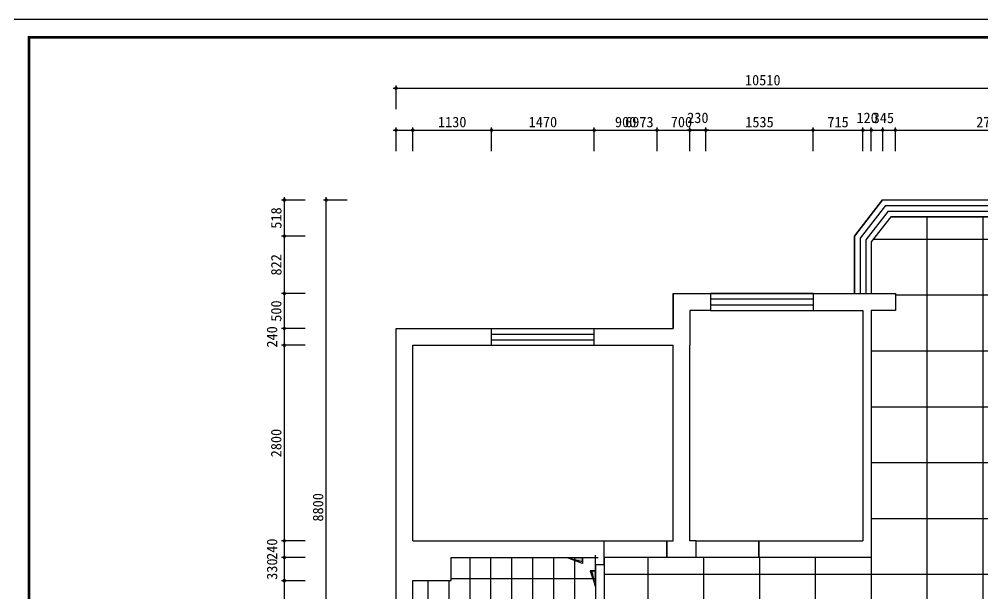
# Model space of a CAD drawing. Header units: millimetres. Extents: x 333665 to 510740, y -473522 to -395501.
# Drawn here: x 400053 to 413858, y -403726 to -395501 of the extents above; entities that cross this region are included whole.
import ezdxf

# ---------------------------------------------------------------- set-up
doc = ezdxf.new("R2010")
doc.units = ezdxf.units.MM
doc.header["$PDMODE"] = 35
doc.header["$PDSIZE"] = 20
for name, color, linetype in [('0-01图框模板说明', 2, 'Continuous'), ('0-02图框细线', 136, 'Continuous'), ('250', 250, 'Continuous'), ('FLOOR', 8, 'Continuous'), ('细线', 250, 'Continuous')]:
    doc.layers.add(name, color=color, linetype=linetype)
doc.styles.add('标注文字', font='simhei.ttf')
doc.dimstyles.new('最新标注', dxfattribs={"dimtxt": 150, "dimasz": 80, "dimexe": 40, "dimexo": 40, "dimgap": 40, "dimtad": 1, "dimdec": 0, "dimtxsty": '标注文字', "dimblk": 'DOTSMALL', "dimcen": 2.5, "dimdle": 40, "dimclrd": 46, "dimclre": 46, "dimclrt": 40, "dimadec": 0, "dimazin": 0, "dimtfac": 1, "dimtdec": 0, "dimtmove": 2, "dimatfit": 3, "dimldrblk": 'DOT', "dimfxl": 300, "dimfxlon": 1, "dimarcsym": 0})

# ---------------------------------------------------------------- blocks, each defined once
blk = doc.blocks.new('_DotSmall')
at = {"layer": 'FLOOR', "color": 0, "const_width": 0.5}
blk.add_lwpolyline([(-0.0625, 0, 1), (0.0625, 0, 1)], format="xyb", close=True, dxfattribs=at)
blk = doc.blocks.new('*D183')
at = {"color": 46, "lineweight": -2}
for p, q in [((405651, -397089), (406861, -397089)), ((405691, -397389), (405691, -397049)), ((406821, -397389), (406821, -397049))]:
    blk.add_line(p, q, dxfattribs=at)
at = {"layer": 'Defpoints', "color": 0, "lineweight": -3}
for p in [(406821, -397089), (405691, -400169), (406821, -400169)]:
    blk.add_point(p, dxfattribs=at)
at = {"color": 46, "lineweight": -2, "xscale": 80, "yscale": 80, "zscale": 80, "rotation": 180}
blk.add_blockref('_DotSmall', (405691, -397089), dxfattribs=at)
at = {"color": 46, "lineweight": -2, "xscale": 80, "yscale": 80, "zscale": 80}
blk.add_blockref('_DotSmall', (406821, -397089), dxfattribs=at)
at = {"color": 40, "lineweight": -3, "insert": (406256, -396973), "char_height": 150, "attachment_point": 5, "style": '标注文字'}
blk.add_mtext('1130', dxfattribs=at)
blk = doc.blocks.new('_Dot')
at = {"color": 0, "linetype": 'ByBlock', "lineweight": -2}
blk.add_line((-0.5, 0), (-1, 0), dxfattribs=at)
at = {"color": 0, "linetype": 'ByBlock', "const_width": 0.5}
blk.add_lwpolyline([(-0.25, 0, 1), (0.25, 0, 1)], format="xyb", close=True, dxfattribs=at)
blk = doc.blocks.new('*D184')
at = {"layer": 'Defpoints', "color": 0, "lineweight": -3, "ltscale": 400}
for p in [(408291, -397089), (408291, -399929), (406821, -400169)]:
    blk.add_point(p, dxfattribs=at)
at = {"layer": '细线', "color": 46, "lineweight": -2, "ltscale": 400}
for p, q in [((406781, -397089), (408331, -397089)), ((406821, -397389), (406821, -397049)), ((408291, -397389), (408291, -397049))]:
    blk.add_line(p, q, dxfattribs=at)
at = {"layer": '细线', "color": 46, "lineweight": -2, "ltscale": 400, "xscale": 80, "yscale": 80, "zscale": 80, "rotation": 180}
blk.add_blockref('_DotSmall', (406821, -397089), dxfattribs=at)
at = {"layer": '细线', "color": 46, "lineweight": -2, "ltscale": 400, "xscale": 80, "yscale": 80, "zscale": 80}
blk.add_blockref('_DotSmall', (408291, -397089), dxfattribs=at)
at = {"layer": '细线', "color": 40, "lineweight": -3, "ltscale": 400, "insert": (407556, -396973), "char_height": 150, "attachment_point": 5, "style": '标注文字'}
blk.add_mtext('1470', dxfattribs=at)
blk = doc.blocks.new('*D185')
at = {"color": 46, "lineweight": -2}
for p, q in [((408251, -397089), (409231, -397089)), ((408291, -397389), (408291, -397049)), ((409191, -397389), (409191, -397049))]:
    blk.add_line(p, q, dxfattribs=at)
at = {"layer": 'Defpoints', "color": 0, "lineweight": -3}
for p in [(409191, -397089), (408291, -399929), (409191, -400169)]:
    blk.add_point(p, dxfattribs=at)
at = {"color": 46, "lineweight": -2, "xscale": 80, "yscale": 80, "zscale": 80, "rotation": 180}
blk.add_blockref('_DotSmall', (408291, -397089), dxfattribs=at)
at = {"color": 46, "lineweight": -2, "xscale": 80, "yscale": 80, "zscale": 80}
blk.add_blockref('_DotSmall', (409191, -397089), dxfattribs=at)
at = {"color": 40, "lineweight": -3, "insert": (408741, -396973), "char_height": 150, "attachment_point": 5, "style": '标注文字'}
blk.add_mtext('900', dxfattribs=at)
blk = doc.blocks.new('*D186')
at = {"color": 46, "lineweight": -2}
for p, q in [((409151, -397089), (409931, -397089)), ((409191, -397389), (409191, -397049)), ((409891, -397389), (409891, -397049))]:
    blk.add_line(p, q, dxfattribs=at)
at = {"layer": 'Defpoints', "color": 0, "lineweight": -3}
for p in [(409891, -397089), (409191, -400169), (409891, -402069)]:
    blk.add_point(p, dxfattribs=at)
at = {"color": 46, "lineweight": -2, "xscale": 80, "yscale": 80, "zscale": 80, "rotation": 180}
blk.add_blockref('_DotSmall', (409191, -397089), dxfattribs=at)
at = {"color": 46, "lineweight": -2, "xscale": 80, "yscale": 80, "zscale": 80}
blk.add_blockref('_DotSmall', (409891, -397089), dxfattribs=at)
at = {"color": 40, "lineweight": -3, "insert": (409541, -396973), "char_height": 150, "attachment_point": 5, "style": '标注文字'}
blk.add_mtext('700', dxfattribs=at)
blk = doc.blocks.new('*D187')
at = {"color": 46, "lineweight": -2}
for p, q in [((409931, -397089), (409621, -397089)), ((409661, -397389), (409661, -397049)), ((409891, -397389), (409891, -397049))]:
    blk.add_line(p, q, dxfattribs=at)
at = {"layer": 'Defpoints', "color": 0, "lineweight": -3}
for p in [(409661, -397089), (409661, -402069), (409891, -402069)]:
    blk.add_point(p, dxfattribs=at)
at = {"color": 46, "lineweight": -2, "xscale": 80, "yscale": 80, "zscale": 80, "rotation": 180}
blk.add_blockref('_DotSmall', (409661, -397089), dxfattribs=at)
at = {"color": 46, "lineweight": -2, "xscale": 80, "yscale": 80, "zscale": 80}
blk.add_blockref('_DotSmall', (409891, -397089), dxfattribs=at)
at = {"color": 40, "lineweight": -3, "insert": (409776, -396913), "char_height": 150, "attachment_point": 5, "style": '标注文字'}
blk.add_mtext('230', dxfattribs=at)
blk = doc.blocks.new('*D188')
at = {"color": 46, "lineweight": -2}
for p, q in [((409621, -397089), (409931, -397089)), ((409661, -397389), (409661, -397049)), ((409891, -397389), (409891, -397049))]:
    blk.add_line(p, q, dxfattribs=at)
at = {"layer": 'Defpoints', "color": 0, "lineweight": -3}
for p in [(409891, -397089), (409891, -400169), (409661, -402069)]:
    blk.add_point(p, dxfattribs=at)
at = {"color": 46, "lineweight": -2, "xscale": 80, "yscale": 80, "zscale": 80, "rotation": 180}
blk.add_blockref('_DotSmall', (409661, -397089), dxfattribs=at)
at = {"color": 46, "lineweight": -2, "xscale": 80, "yscale": 80, "zscale": 80}
blk.add_blockref('_DotSmall', (409891, -397089), dxfattribs=at)
at = {"color": 40, "lineweight": -3, "insert": (409776, -396913), "char_height": 150, "attachment_point": 5, "style": '标注文字'}
blk.add_mtext('230', dxfattribs=at)
blk = doc.blocks.new('*D189')
at = {"color": 46, "lineweight": -2}
for p, q in [((409851, -397089), (411466, -397089)), ((409891, -397389), (409891, -397049)), ((411426, -397389), (411426, -397049))]:
    blk.add_line(p, q, dxfattribs=at)
at = {"layer": 'Defpoints', "color": 0, "lineweight": -3}
for p in [(411426, -397089), (411426, -399669), (409891, -400169)]:
    blk.add_point(p, dxfattribs=at)
at = {"color": 46, "lineweight": -2, "xscale": 80, "yscale": 80, "zscale": 80, "rotation": 180}
blk.add_blockref('_DotSmall', (409891, -397089), dxfattribs=at)
at = {"color": 46, "lineweight": -2, "xscale": 80, "yscale": 80, "zscale": 80}
blk.add_blockref('_DotSmall', (411426, -397089), dxfattribs=at)
at = {"color": 40, "lineweight": -3, "insert": (410659, -396974), "char_height": 150, "attachment_point": 5, "style": '标注文字'}
blk.add_mtext('1535', dxfattribs=at)
blk = doc.blocks.new('*D190')
at = {"color": 46, "lineweight": -2}
for p, q in [((411386, -397089), (412181, -397089)), ((411426, -397389), (411426, -397049)), ((412141, -397389), (412141, -397049))]:
    blk.add_line(p, q, dxfattribs=at)
at = {"layer": 'Defpoints', "color": 0, "lineweight": -3}
for p in [(412141, -397089), (411426, -399669), (412141, -399669)]:
    blk.add_point(p, dxfattribs=at)
at = {"color": 46, "lineweight": -2, "xscale": 80, "yscale": 80, "zscale": 80, "rotation": 180}
blk.add_blockref('_DotSmall', (411426, -397089), dxfattribs=at)
at = {"color": 46, "lineweight": -2, "xscale": 80, "yscale": 80, "zscale": 80}
blk.add_blockref('_DotSmall', (412141, -397089), dxfattribs=at)
at = {"color": 40, "lineweight": -3, "insert": (411784, -396974), "char_height": 150, "attachment_point": 5, "style": '标注文字'}
blk.add_mtext('715', dxfattribs=at)
blk = doc.blocks.new('*D191')
at = {"color": 46, "lineweight": -2}
for p, q in [((412101, -397089), (412301, -397089)), ((412141, -397389), (412141, -397049)), ((412261, -397389), (412261, -397049))]:
    blk.add_line(p, q, dxfattribs=at)
at = {"layer": 'Defpoints', "color": 0, "lineweight": -3}
for p in [(412261, -397089), (412141, -399669), (412261, -399669)]:
    blk.add_point(p, dxfattribs=at)
at = {"color": 46, "lineweight": -2, "xscale": 80, "yscale": 80, "zscale": 80, "rotation": 180}
blk.add_blockref('_DotSmall', (412141, -397089), dxfattribs=at)
at = {"color": 46, "lineweight": -2, "xscale": 80, "yscale": 80, "zscale": 80}
blk.add_blockref('_DotSmall', (412261, -397089), dxfattribs=at)
at = {"color": 40, "lineweight": -3, "insert": (412201, -396913), "char_height": 150, "attachment_point": 5, "style": '标注文字'}
blk.add_mtext('120', dxfattribs=at)
blk = doc.blocks.new('*D192')
at = {"color": 46, "lineweight": -2}
for p, q in [((412221, -397089), (412646, -397089)), ((412261, -397389), (412261, -397049)), ((412606, -397389), (412606, -397049))]:
    blk.add_line(p, q, dxfattribs=at)
at = {"layer": 'Defpoints', "color": 0, "lineweight": -3}
for p in [(412606, -397089), (412261, -399669), (412606, -399669)]:
    blk.add_point(p, dxfattribs=at)
at = {"color": 46, "lineweight": -2, "xscale": 80, "yscale": 80, "zscale": 80, "rotation": 180}
blk.add_blockref('_DotSmall', (412261, -397089), dxfattribs=at)
at = {"color": 46, "lineweight": -2, "xscale": 80, "yscale": 80, "zscale": 80}
blk.add_blockref('_DotSmall', (412606, -397089), dxfattribs=at)
at = {"color": 40, "lineweight": -3, "insert": (412434, -396914), "char_height": 150, "attachment_point": 5, "style": '标注文字'}
blk.add_mtext('345', dxfattribs=at)
blk = doc.blocks.new('*D182')
at = {"layer": 'Defpoints', "color": 0, "lineweight": -3, "ltscale": 400}
for p in [(415331, -397089), (412606, -399669), (415331, -399669)]:
    blk.add_point(p, dxfattribs=at)
at = {"layer": '细线', "color": 46, "lineweight": -2, "ltscale": 400}
for p, q in [((412566, -397089), (415371, -397089)), ((412606, -397389), (412606, -397049)), ((415331, -397389), (415331, -397049))]:
    blk.add_line(p, q, dxfattribs=at)
at = {"layer": '细线', "color": 46, "lineweight": -2, "ltscale": 400, "xscale": 80, "yscale": 80, "zscale": 80, "rotation": 180}
blk.add_blockref('_DotSmall', (412606, -397089), dxfattribs=at)
at = {"layer": '细线', "color": 46, "lineweight": -2, "ltscale": 400, "xscale": 80, "yscale": 80, "zscale": 80}
blk.add_blockref('_DotSmall', (415331, -397089), dxfattribs=at)
at = {"layer": '细线', "color": 40, "lineweight": -3, "ltscale": 400, "insert": (413969, -396974), "char_height": 150, "attachment_point": 5, "style": '标注文字'}
blk.add_mtext('2725', dxfattribs=at)
blk = doc.blocks.new('*D195')
at = {"color": 46, "lineweight": -2}
for p, q in [((405451, -396789), (405451, -396449)), ((415961, -396789), (415961, -396449)), ((405411, -396489), (416001, -396489))]:
    blk.add_line(p, q, dxfattribs=at)
at = {"layer": 'Defpoints', "color": 0, "lineweight": -3}
for p in [(415961, -396489), (415961, -399429), (405451, -399929)]:
    blk.add_point(p, dxfattribs=at)
at = {"color": 46, "lineweight": -2, "xscale": 80, "yscale": 80, "zscale": 80, "rotation": 180}
blk.add_blockref('_DotSmall', (405451, -396489), dxfattribs=at)
at = {"color": 46, "lineweight": -2, "xscale": 80, "yscale": 80, "zscale": 80}
blk.add_blockref('_DotSmall', (415961, -396489), dxfattribs=at)
at = {"color": 40, "lineweight": -3, "insert": (410706, -396373), "char_height": 150, "attachment_point": 5, "style": '标注文字'}
blk.add_mtext('10510', dxfattribs=at)
blk = doc.blocks.new('*D200')
at = {"color": 46, "lineweight": -2}
for p, q in [((403851, -404679), (403851, -403499)), ((404151, -403539), (403811, -403539)), ((404151, -404639), (403811, -404639))]:
    blk.add_line(p, q, dxfattribs=at)
at = {"layer": 'Defpoints', "color": 0, "lineweight": -3}
for p in [(403851, -403539), (405691, -403539), (405691, -404639)]:
    blk.add_point(p, dxfattribs=at)
at = {"color": 46, "lineweight": -2, "xscale": 80, "yscale": 80, "zscale": 80}
for p, rotation in [((403851, -403539), 90), ((403851, -404639), 270)]:
    blk.add_blockref('_DotSmall', p, dxfattribs=dict(at, rotation=rotation))
at = {"color": 40, "lineweight": -3, "insert": (403735, -404089), "char_height": 150, "attachment_point": 5, "rotation": 90, "style": '标注文字'}
blk.add_mtext('1100', dxfattribs=at)
blk = doc.blocks.new('*D201')
at = {"color": 46, "lineweight": -2}
for p, q in [((404151, -403209), (403811, -403209)), ((403851, -403579), (403851, -403169)), ((404151, -403539), (403811, -403539))]:
    blk.add_line(p, q, dxfattribs=at)
at = {"layer": 'Defpoints', "color": 0, "lineweight": -3}
for p in [(403851, -403209), (406241, -403209), (405691, -403539)]:
    blk.add_point(p, dxfattribs=at)
at = {"color": 46, "lineweight": -2, "xscale": 80, "yscale": 80, "zscale": 80}
for p, rotation in [((403851, -403209), 90), ((403851, -403539), 270)]:
    blk.add_blockref('_DotSmall', p, dxfattribs=dict(at, rotation=rotation))
at = {"color": 40, "lineweight": -3, "insert": (403675, -403374), "char_height": 150, "attachment_point": 5, "rotation": 90, "style": '标注文字'}
blk.add_mtext('330', dxfattribs=at)
blk = doc.blocks.new('*D202')
at = {"color": 46, "lineweight": -2}
for p, q in [((403851, -403249), (403851, -402929)), ((404151, -402969), (403811, -402969)), ((404151, -403209), (403811, -403209))]:
    blk.add_line(p, q, dxfattribs=at)
at = {"layer": 'Defpoints', "color": 0, "lineweight": -3}
for p in [(403851, -402969), (405691, -402969), (406241, -403209)]:
    blk.add_point(p, dxfattribs=at)
at = {"color": 46, "lineweight": -2, "xscale": 80, "yscale": 80, "zscale": 80}
for p, rotation in [((403851, -402969), 90), ((403851, -403209), 270)]:
    blk.add_blockref('_DotSmall', p, dxfattribs=dict(at, rotation=rotation))
at = {"color": 40, "lineweight": -3, "insert": (403675, -403089), "char_height": 150, "attachment_point": 5, "rotation": 90, "style": '标注文字'}
blk.add_mtext('240', dxfattribs=at)
blk = doc.blocks.new('*D203')
at = {"color": 46, "lineweight": -2}
for p, q in [((404151, -400169), (403811, -400169)), ((403851, -403009), (403851, -400129)), ((404151, -402969), (403811, -402969))]:
    blk.add_line(p, q, dxfattribs=at)
at = {"layer": 'Defpoints', "color": 0, "lineweight": -3}
for p in [(403851, -400169), (405691, -400169), (405691, -402969)]:
    blk.add_point(p, dxfattribs=at)
at = {"color": 46, "lineweight": -2, "xscale": 80, "yscale": 80, "zscale": 80}
for p, rotation in [((403851, -400169), 90), ((403851, -402969), 270)]:
    blk.add_blockref('_DotSmall', p, dxfattribs=dict(at, rotation=rotation))
at = {"color": 40, "lineweight": -3, "insert": (403735, -401569), "char_height": 150, "attachment_point": 5, "rotation": 90, "style": '标注文字'}
blk.add_mtext('2800', dxfattribs=at)
blk = doc.blocks.new('*D204')
at = {"color": 46, "lineweight": -2}
for p, q in [((403851, -400209), (403851, -399889)), ((404151, -399929), (403811, -399929)), ((404151, -400169), (403811, -400169))]:
    blk.add_line(p, q, dxfattribs=at)
at = {"layer": 'Defpoints', "color": 0, "lineweight": -3}
for p in [(403851, -399929), (405451, -399929), (405691, -400169)]:
    blk.add_point(p, dxfattribs=at)
at = {"color": 46, "lineweight": -2, "xscale": 80, "yscale": 80, "zscale": 80}
for p, rotation in [((403851, -399929), 90), ((403851, -400169), 270)]:
    blk.add_blockref('_DotSmall', p, dxfattribs=dict(at, rotation=rotation))
at = {"color": 40, "lineweight": -3, "insert": (403675, -400049), "char_height": 150, "attachment_point": 5, "rotation": 90, "style": '标注文字'}
blk.add_mtext('240', dxfattribs=at)
blk = doc.blocks.new('*D205')
at = {"color": 46, "lineweight": -2}
for p, q in [((404151, -399429), (403811, -399429)), ((403851, -399969), (403851, -399389)), ((404151, -399929), (403811, -399929))]:
    blk.add_line(p, q, dxfattribs=at)
at = {"layer": 'Defpoints', "color": 0, "lineweight": -3}
for p in [(403851, -399429), (409421, -399429), (405451, -399929)]:
    blk.add_point(p, dxfattribs=at)
at = {"color": 46, "lineweight": -2, "xscale": 80, "yscale": 80, "zscale": 80}
for p, rotation in [((403851, -399429), 90), ((403851, -399929), 270)]:
    blk.add_blockref('_DotSmall', p, dxfattribs=dict(at, rotation=rotation))
at = {"color": 40, "lineweight": -3, "insert": (403735, -399679), "char_height": 150, "attachment_point": 5, "rotation": 90, "style": '标注文字'}
blk.add_mtext('500', dxfattribs=at)
blk = doc.blocks.new('*D206')
at = {"color": 46, "lineweight": -2}
for p, q in [((404151, -398606), (403811, -398606)), ((403851, -399469), (403851, -398566)), ((404151, -399429), (403811, -399429))]:
    blk.add_line(p, q, dxfattribs=at)
at = {"layer": 'Defpoints', "color": 0, "lineweight": -3}
for p in [(403851, -398606), (412021, -398606), (409421, -399429)]:
    blk.add_point(p, dxfattribs=at)
at = {"color": 46, "lineweight": -2, "xscale": 80, "yscale": 80, "zscale": 80}
for p, rotation in [((403851, -398606), 90), ((403851, -399429), 270)]:
    blk.add_blockref('_DotSmall', p, dxfattribs=dict(at, rotation=rotation))
at = {"color": 40, "lineweight": -3, "insert": (403736, -399017), "char_height": 150, "attachment_point": 5, "rotation": 90, "style": '标注文字'}
blk.add_mtext('822', dxfattribs=at)
blk = doc.blocks.new('*D207')
at = {"layer": 'Defpoints', "color": 0, "lineweight": -3, "ltscale": 400}
for p in [(403851, -398089), (412424, -398089), (412021, -398606)]:
    blk.add_point(p, dxfattribs=at)
at = {"layer": '细线', "color": 46, "lineweight": -2, "ltscale": 400}
for p, q in [((404151, -398089), (403811, -398089)), ((403851, -398646), (403851, -398049)), ((404151, -398606), (403811, -398606))]:
    blk.add_line(p, q, dxfattribs=at)
at = {"layer": '细线', "color": 46, "lineweight": -2, "ltscale": 400, "xscale": 80, "yscale": 80, "zscale": 80}
for p, rotation in [((403851, -398089), 90), ((403851, -398606), 270)]:
    blk.add_blockref('_DotSmall', p, dxfattribs=dict(at, rotation=rotation))
at = {"layer": '细线', "color": 40, "lineweight": -3, "ltscale": 400, "insert": (403736, -398347), "char_height": 150, "attachment_point": 5, "rotation": 90, "style": '标注文字'}
blk.add_mtext('518', dxfattribs=at)
blk = doc.blocks.new('*D208')
at = {"layer": 'Defpoints', "color": 0, "lineweight": -3, "ltscale": 400}
for p in [(412424, -397089), (412424, -398089), (405451, -406889)]:
    blk.add_point(p, dxfattribs=at)
at = {"layer": '细线', "color": 46, "lineweight": -2, "ltscale": 400}
for p, q in [((405411, -397089), (412464, -397089)), ((405451, -397389), (405451, -397049)), ((412424, -397389), (412424, -397049))]:
    blk.add_line(p, q, dxfattribs=at)
at = {"layer": '细线', "color": 46, "lineweight": -2, "ltscale": 400, "xscale": 80, "yscale": 80, "zscale": 80, "rotation": 180}
blk.add_blockref('_DotSmall', (405451, -397089), dxfattribs=at)
at = {"layer": '细线', "color": 46, "lineweight": -2, "ltscale": 400, "xscale": 80, "yscale": 80, "zscale": 80}
blk.add_blockref('_DotSmall', (412424, -397089), dxfattribs=at)
at = {"layer": '细线', "color": 40, "lineweight": -3, "ltscale": 400, "insert": (408938, -396974), "char_height": 150, "attachment_point": 5, "style": '标注文字'}
blk.add_mtext('6973', dxfattribs=at)
blk = doc.blocks.new('*D209')
at = {"layer": 'Defpoints', "color": 0, "lineweight": -3, "ltscale": 400}
for p in [(404451, -398089), (412424, -398089), (405451, -406889)]:
    blk.add_point(p, dxfattribs=at)
at = {"layer": '细线', "color": 46, "lineweight": -2, "ltscale": 400}
for p, q in [((404751, -398089), (404411, -398089)), ((404451, -406929), (404451, -398049)), ((404751, -406889), (404411, -406889))]:
    blk.add_line(p, q, dxfattribs=at)
at = {"layer": '细线', "color": 46, "lineweight": -2, "ltscale": 400, "xscale": 80, "yscale": 80, "zscale": 80}
for p, rotation in [((404451, -398089), 90), ((404451, -406889), 270)]:
    blk.add_blockref('_DotSmall', p, dxfattribs=dict(at, rotation=rotation))
at = {"layer": '细线', "color": 40, "lineweight": -3, "ltscale": 400, "insert": (404335, -402489), "char_height": 150, "attachment_point": 5, "rotation": 90, "style": '标注文字'}
blk.add_mtext('8800', dxfattribs=at)
blk = doc.blocks.new('DETRFDS')
blk.add_hatch(color=1).paths.add_polyline_path([(440892, -361971), (440892, -361921), (440683, -361971)])
at = {"color": 1}
for p, q in [((440683, -361971), (440892, -361921)), ((440683, -361971), (441101, -361971)), ((440892, -361921), (440892, -361971))]:
    blk.add_line(p, q, dxfattribs=at)
blk = doc.blocks.new('OIUYRW')
at = {"xscale": -1, "rotation": 90}
blk.add_blockref('DETRFDS', (79096, 79096), dxfattribs=at)
blk.add_blockref('DETRFDS', (0, 0))
blk = doc.blocks.new('rf')
at = {"layer": '250', "color": 1}
for p, q in [((-64294, -717022), (-64294, -717100)), ((-64294, -717100), (-64067, -717022)), ((-64483, -717211), (-64400, -717211)), ((-64400, -717211), (-64483, -717438))]:
    blk.add_line(p, q, dxfattribs=at)
at = {"xscale": -1.083456000036676, "yscale": 1.083456000036676, "zscale": 1.083456, "rotation": 270}
blk.add_blockref('OIUYRW', (327697, -1194899), dxfattribs=at)

msp = doc.modelspace()

# ---------------------------------------------------------------- hatches: boundary and pattern name
at = {"lineweight": -3}
h = msp.add_hatch(dxfattribs=at)
h.set_pattern_fill('_USER', color=8, scale=800, style=0, double=1, pattern_type=0)
h.set_pattern_definition([(0, (412261.3, -406648.64), (0, 800), []), (90, (412261.3, -406648.64), (-800, 5e-14), [])])
h.paths.add_polyline_path([(415721.3, -399668.6), (415331.3, -399668.6), (415331.3, -399428.6), (415721.3, -399428.6), (415721.3, -398688.6), (415441.3, -398328.6), (412541.3, -398328.6), (412261.3, -398688.6), (412261.3, -399428.6), (412606.3, -399428.6), (412606.3, -399668.6), (412261.3, -399668.6), (412261.3, -403208.6), (410651.3, -403208.6), (409751.3, -403208.6), (409331.3, -403208.6), (408431.3, -403208.6), (408431.3, -403308.6), (408431.3, -404008.6), (408431.3, -404638.6), (408551.3, -404638.6), (409281.3, -404638.6), (409581.3, -404638.6), (409781.3, -404638.6), (410581.3, -404638.6), (412261.3, -404638.6), (412261.3, -406232.9), (412339.1, -406459.4), (412261.3, -406459.4), (412261.3, -406648.6), (412450.5, -406648.6), (412450.5, -406565.8), (412676.9, -406648.6), (413321.3, -406648.6), (413701.3, -406648.6), (415721.3, -406648.6)])
h = msp.add_hatch(dxfattribs=at)
h.set_pattern_fill('_USER', color=8, scale=300, style=0, double=1, pattern_type=0)
h.set_pattern_definition([(0, (408311.27, -403208.64), (0, 300), []), (90, (408311.27, -403208.64), (-300, 2e-14), [])])
h.paths.add_polyline_path([(406241.3, -403208.6), (406241.3, -403538.6), (405691.3, -403538.6), (405691.3, -404638.6), (408311.3, -404638.6), (408311.3, -404008.6), (408311.3, -403308.6), (408311.3, -403208.6)])

# ---------------------------------------------------------------- linework, layer by layer
at = {"color": 3, "lineweight": -3}
for p, q in [((412423.9, -398088.6), (412021.3, -398606.3)), ((412423.9, -398088.6), (415558.6, -398088.6)), ((412463, -398168.6), (412101.3, -398633.7)), ((412502.1, -398248.6), (412181.3, -398661.2)), ((412463, -398168.6), (415519.5, -398168.6)), ((412502.1, -398248.6), (415480.4, -398248.6)), ((412541.3, -398328.6), (412261.3, -398688.6)), ((412541.3, -398328.6), (415441.3, -398328.6)), ((412021.3, -398606.3), (412021.3, -399428.6)), ((412101.3, -398633.7), (412101.3, -399428.6)), ((412181.3, -398661.2), (412181.3, -399428.6)), ((412261.3, -398688.6), (412261.3, -399428.6)), ((411426.3, -399428.6), (409956.3, -399428.6)), ((411426.3, -399508.6), (409956.3, -399508.6)), ((409956.3, -399588.6), (411426.3, -399588.6)), ((409956.3, -399668.6), (411426.3, -399668.6)), ((406821.3, -399928.6), (408291.3, -399928.6)), ((406821.3, -400008.6), (408291.3, -400008.6)), ((406821.3, -400088.6), (408291.3, -400088.6)), ((406821.3, -400168.6), (408291.3, -400168.6))]:
    msp.add_line(p, q, dxfattribs=at)
at = {"color": 0, "lineweight": -3}
for p, q in [((409421.3, -399428.6), (409956.3, -399428.6)), ((409421.3, -399428.6), (409421.3, -399928.6)), ((409956.3, -399428.6), (409956.3, -399668.6)), ((411426.3, -399428.6), (411426.3, -399668.6)), ((411426.3, -399428.6), (412021.3, -399428.6)), ((412021.3, -399428.6), (412606.3, -399428.6)), ((412606.3, -399428.6), (412606.3, -399668.6)), ((409956.3, -399668.6), (409661.3, -399668.6)), ((409661.3, -399668.6), (409661.3, -400168.6)), ((411426.3, -399668.6), (412141.3, -399668.6)), ((412141.3, -399668.6), (412141.3, -402968.6)), ((412606.3, -399668.6), (412261.3, -399668.6)), ((412261.3, -399668.6), (412261.3, -403208.6)), ((405451.3, -406888.6), (405451.3, -399928.6)), ((405451.3, -399928.6), (406821.3, -399928.6)), ((406821.3, -400168.6), (406821.3, -399928.6)), ((408291.3, -400168.6), (408291.3, -399928.6)), ((408291.3, -399928.6), (409421.3, -399928.6)), ((405691.3, -400168.6), (406821.3, -400168.6)), ((405691.3, -402968.6), (405691.3, -400168.6)), ((408291.3, -400168.6), (409421.3, -400168.6)), ((409421.3, -402068.6), (409421.3, -400168.6)), ((409661.3, -402068.6), (409661.3, -400168.6)), ((409421.3, -402968.6), (409421.3, -402068.6)), ((409661.3, -402968.6), (409661.3, -402068.6)), ((405691.3, -402968.6), (408431.3, -402968.6)), ((408431.3, -403208.6), (408431.3, -402968.6)), ((409331.3, -403208.6), (409331.3, -402968.6)), ((409331.3, -402968.6), (409421.3, -402968.6)), ((409751.3, -402968.6), (409661.3, -402968.6)), ((409751.3, -403208.6), (409751.3, -402968.6)), ((410651.3, -403208.6), (410651.3, -402968.6)), ((410651.3, -402968.6), (412141.3, -402968.6)), ((406241.3, -403538.6), (406241.3, -403208.6)), ((406241.3, -403208.6), (408311.3, -403208.6)), ((408311.3, -403308.6), (408311.3, -403208.6)), ((408431.3, -403308.6), (408431.3, -403208.6)), ((409751.3, -403208.6), (409331.3, -403208.6)), ((412261.3, -403208.6), (410651.3, -403208.6)), ((408311.3, -403308.6), (408431.3, -403308.6)), ((405691.3, -404638.6), (405691.3, -403538.6)), ((405691.3, -403538.6), (406241.3, -403538.6))]:
    msp.add_line(p, q, dxfattribs=at)
at = {"color": 8, "lineweight": -3}
for p, q in [((408311.3, -403308.6), (408311.3, -404008.6)), ((408431.3, -403308.6), (408431.3, -404008.6))]:
    msp.add_line(p, q, dxfattribs=at)
at = {"color": 1, "lineweight": -3}
msp.add_lwpolyline([(415961.3, -399428.6), (415961.3, -406888.6), (405451.3, -406888.6), (405451.3, -399928.6), (409421.3, -399928.6), (409421.3, -399428.6), (412021.3, -399428.6), (412021.3, -398606.3), (412423.9, -398088.6), (415558.6, -398088.6), (415961.3, -398606.3), (415961.3, -399428.6)], dxfattribs=at)
at = {"color": 8, "lineweight": -3}
msp.add_lwpolyline([(415441.3, -398328.6), (412541.3, -398328.6), (412261.3, -398688.6), (412261.3, -399428.6), (412606.3, -399428.6), (412606.3, -399668.6), (412261.3, -399668.6), (412261.3, -403208.6), (410651.3, -403208.6), (409751.3, -403208.6), (409331.3, -403208.6), (408431.3, -403208.6), (408431.3, -403308.6), (408431.3, -404008.6)], dxfattribs=at)
at = {"color": 250, "lineweight": -3}
for points in [[(409331.3, -403208.6), (408431.3, -403208.6), (408431.3, -402968.6), (409331.3, -402968.6)], [(409751.3, -402968.6), (410651.3, -402968.6), (410651.3, -403208.6), (409751.3, -403208.6)]]:
    msp.add_lwpolyline(points, close=True, dxfattribs=at)
at = {"layer": '0-01图框模板说明', "color": 2, "const_width": 37.5}
msp.add_lwpolyline([(421408.2, -395760.2), (421408.2, -410610.7), (400193.2, -410610.7), (400193.2, -395760.2)], close=True, dxfattribs=at)
at = {"layer": '0-02图框细线'}
msp.add_lwpolyline([(421666.9, -395501.4), (421666.9, -410869.4), (399934.5, -410869.4), (399934.5, -395501.4)], close=True, dxfattribs=at)

# ---------------------------------------------------------------- block references
at = {"layer": '250', "color": 1, "rotation": 270}
msp.add_blockref('rf', (1125333.4, -467691.5), dxfattribs=at)

# ---------------------------------------------------------------- dimensions: what is measured, and where the dimension line sits
at = {"color": 0, "lineweight": -3}
for base, p1, p2, picture, middle in [((415961.3, -396488.6), (405451.3, -399928.6), (415961.3, -399428.6), '*D195', (410706.3, -396372.8)), ((406821.3, -397088.6), (405691.3, -400168.6), (406821.3, -400168.6), '*D183', (406256.3, -396972.8)), ((409191.3, -397088.6), (408291.3, -399928.6), (409191.3, -400168.6), '*D185', (408741.3, -396972.8)), ((409891.3, -397088.6), (409191.3, -400168.6), (409891.3, -402068.6), '*D186', (409541.3, -396972.8)), ((409661.3, -397088.6), (409891.3, -402068.6), (409661.3, -402068.6), '*D187', (409776.3, -396912.8)), ((409891.3, -397088.6), (409661.3, -402068.6), (409891.3, -400168.6), '*D188', (409776.3, -396912.8)), ((411426.3, -397088.6), (409891.3, -400168.6), (411426.3, -399668.6), '*D189', (410658.8, -396973.6)), ((412141.3, -397088.6), (411426.3, -399668.6), (412141.3, -399668.6), '*D190', (411783.8, -396973.6)), ((412261.3, -397088.6), (412141.3, -399668.6), (412261.3, -399668.6), '*D191', (412201.3, -396912.8)), ((412606.3, -397088.6), (412261.3, -399668.6), (412606.3, -399668.6), '*D192', (412433.8, -396913.6))]:
    dim = msp.add_linear_dim(base=base, p1=p1, p2=p2, dimstyle='最新标注', dxfattribs=at)
    dim.commit()
    dim.dimension.update_dxf_attribs({"geometry": picture, "text_midpoint": middle})
for base, p1, p2, picture, middle in [((403851.3, -398606.3), (409421.3, -399428.6), (412021.3, -398606.3), '*D206', (403736.3, -399017.5)), ((403851.3, -399428.6), (405451.3, -399928.6), (409421.3, -399428.6), '*D205', (403735.4, -399678.6)), ((403851.3, -399928.6), (405691.3, -400168.6), (405451.3, -399928.6), '*D204', (403675.4, -400048.6)), ((403851.3, -400168.6), (405691.3, -402968.6), (405691.3, -400168.6), '*D203', (403735.4, -401568.6)), ((403851.3, -402968.6), (406241.3, -403208.6), (405691.3, -402968.6), '*D202', (403675.4, -403088.6)), ((403851.3, -403208.6), (405691.3, -403538.6), (406241.3, -403208.6), '*D201', (403675.4, -403373.6)), ((403851.3, -403538.6), (405691.3, -404638.6), (405691.3, -403538.6), '*D200', (403735.4, -404088.6))]:
    dim = msp.add_linear_dim(base=base, p1=p1, p2=p2, angle=90, dimstyle='最新标注', dxfattribs=at)
    dim.commit()
    dim.dimension.update_dxf_attribs({"geometry": picture, "text_midpoint": middle})
at = {"layer": '细线', "color": 2, "lineweight": -3, "ltscale": 400}
for base, p1, p2, picture, middle in [((412423.9, -397088.6), (405451.3, -406888.6), (412423.9, -398088.6), '*D208', (408937.6, -396973.6)), ((408291.3, -397088.6), (406821.3, -400168.6), (408291.3, -399928.6), '*D184', (407556.3, -396972.8)), ((415331.3, -397088.6), (412606.3, -399668.6), (415331.3, -399668.6), '*D182', (413968.8, -396973.6))]:
    dim = msp.add_linear_dim(base=base, p1=p1, p2=p2, dimstyle='最新标注', dxfattribs=at)
    dim.commit()
    dim.dimension.update_dxf_attribs({"geometry": picture, "text_midpoint": middle})
for base, p1, picture, middle in [((403851.3, -398088.6), (412021.3, -398606.3), '*D207', (403736.3, -398347.5)), ((404451.3, -398088.6), (405451.3, -406888.6), '*D209', (404335.4, -402488.6))]:
    dim = msp.add_linear_dim(base=base, p1=p1, p2=(412423.9, -398088.6), angle=90, dimstyle='最新标注', dxfattribs=at)
    dim.commit()
    dim.dimension.update_dxf_attribs({"geometry": picture, "text_midpoint": middle})

doc.saveas('drawing.dxf')
